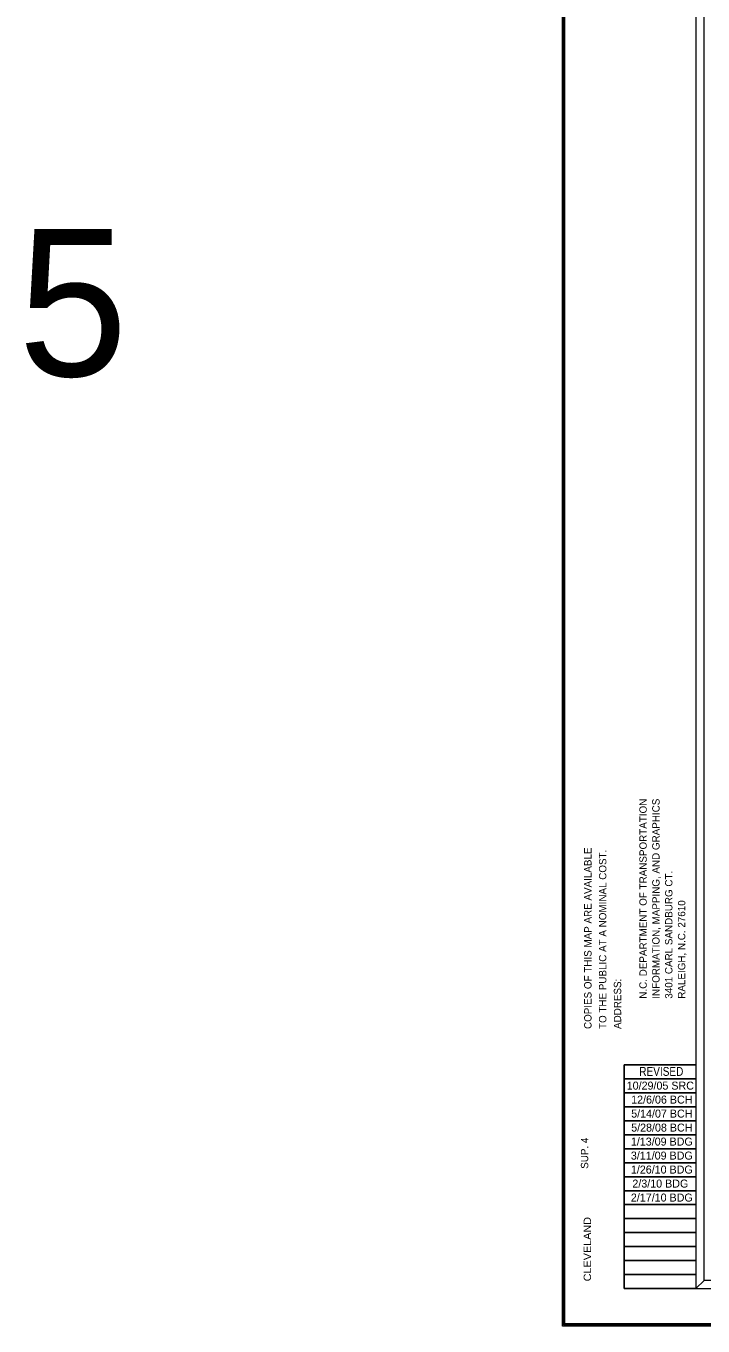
# Model space of a CAD drawing. Extents: x 194246 to 445732, y 153561 to 340101.
# Drawn here: x 194913 to 209715, y 218180 to 246614 of the extents above; entities that cross this region are included whole.
import ezdxf
from ezdxf.enums import TextEntityAlignment as Align

# ---------------------------------------------------------------- set-up
doc = ezdxf.new("R2010")
doc.units = 0
doc.header["$LTSCALE"] = 50
doc.header["$PDMODE"] = 32
doc.header["$PDSIZE"] = 25
doc.layers.add('1', color=7, linetype='Continuous', lineweight=25)
doc.layers.add('20', color=7, linetype='Continuous', lineweight=40)

msp = doc.modelspace()

# ---------------------------------------------------------------- linework, layer by layer
at = {"layer": '1', "lineweight": 13}
msp.add_lwpolyline([(303277.65, 218179.75), (206647.01, 218179.75), (206647.01, 274576.79), (303277.65, 274576.79)], close=True, dxfattribs=at)
at = {"layer": '1'}
msp.add_point((206682.01, 218214.75), dxfattribs=at)
at = {"layer": '20', "lineweight": 25}
for p, q in [((207989.64, 223894.55), (209560.67, 223894.55)), ((207989.64, 223894.55), (207989.64, 218997.18)), ((207989.64, 223588.44), (209560.67, 223588.44)), ((207989.64, 223282.36), (209560.67, 223282.36)), ((207989.64, 222976.28), (209560.67, 222976.28)), ((207989.64, 222670.2), (209560.67, 222670.2)), ((207989.64, 222364.12), (209560.67, 222364.12)), ((207989.64, 222058.04), (209560.67, 222058.04)), ((207989.64, 221751.96), (209560.67, 221751.96)), ((207989.64, 221445.85), (209560.67, 221445.85)), ((207989.64, 221139.77), (209560.67, 221139.77)), ((207989.64, 220833.69), (209560.67, 220833.69)), ((207989.64, 220527.61), (209560.67, 220527.61)), ((207989.64, 220221.53), (209560.67, 220221.53)), ((207989.64, 219915.45), (209560.67, 219915.45)), ((207989.64, 219609.34), (209560.67, 219609.34)), ((207989.64, 219303.26), (209560.67, 219303.26)), ((207989.64, 218997.18), (209560.67, 218997.18))]:
    msp.add_line(p, q, dxfattribs=at)
at = {"layer": '20'}
msp.add_lwpolyline([(206682.01, 274541.79), (303242.65, 274541.79), (303242.65, 218214.75), (206682.01, 218214.75)], close=True, dxfattribs=at)
at = {"layer": '20', "lineweight": 13}
msp.add_lwpolyline([(209560.67, 273758.29), (209560.67, 218997.18), (209739.23, 219175.85), (209739.23, 273563.46), (302447.75, 273563.46), (302447.75, 219175.85), (209739.23, 219175.85), (209560.67, 218997.18), (302626.33, 218997.18), (302626.33, 273758.29)], close=True, dxfattribs=at)

# ---------------------------------------------------------------- texts
at = {"layer": '20'}
for s, height, rotation, p in [('5', 3221, 0.001, (194740.62, 238955.67)), ('N.C. DEPARTMENT OF TRANSPORTATION', 160.9, 90, (208485.13, 225338.36)), ('INFORMATION, MAPPING, AND GRAPHICS', 160.9, 90, (208766.05, 225338.36)), ('COPIES OF THIS MAP ARE AVAILABLE', 160.9, 90, (207278.05, 224676.3)), ('TO THE PUBLIC AT A NOMINAL COST.', 160.9, 90, (207602.39, 224676.3)), ('3401 CARL SANDBURG CT.', 160.9, 90, (209046.97, 225338.36)), ('RALEIGH, N.C. 27610', 160.9, 90, (209327.9, 225338.36)), ('ADDRESS:', 160.9, 90, (207926.74, 224676.3))]:
    msp.add_text(s, height=height, rotation=rotation, dxfattribs=at).set_placement(p)
at = {"layer": '20', "width": 0.85}
msp.add_text('REVISED', height=193.1, dxfattribs=at).set_placement((208322, 223651.51))
at = {"layer": '20'}
for s, p in [('10/29/05 SRC', (208782.45, 223350.07)), (' 12/6/06 BCH', (208782.45, 223043.99)), (' 5/14/07 BCH', (208782.45, 222737.91)), (' 5/28/08 BCH', (208782.45, 222431.83)), (' 1/13/09 BDG', (208782.45, 222125.75)), (' 3/11/09 BDG', (208782.45, 221819.67)), (' 1/26/10 BDG', (208782.45, 221513.56)), (' 2/3/10 BDG ', (208782.45, 221207.48)), (' 2/17/10 BDG', (208782.45, 220901.4))]:
    msp.add_text(s, height=175, dxfattribs=at).set_placement(p, align=Align.CENTER)
msp.add_text('SUP. 4 ', height=160.9, rotation=90, dxfattribs=at).set_placement((207206.13, 221989.42), align=Align.CENTER)
at = {"layer": '20', "width": 1.1}
msp.add_text('CLEVELAND   ', height=160.9, rotation=90, dxfattribs=at).set_placement((207266.84, 219959.59), align=Align.CENTER)

doc.saveas('drawing.dxf')
